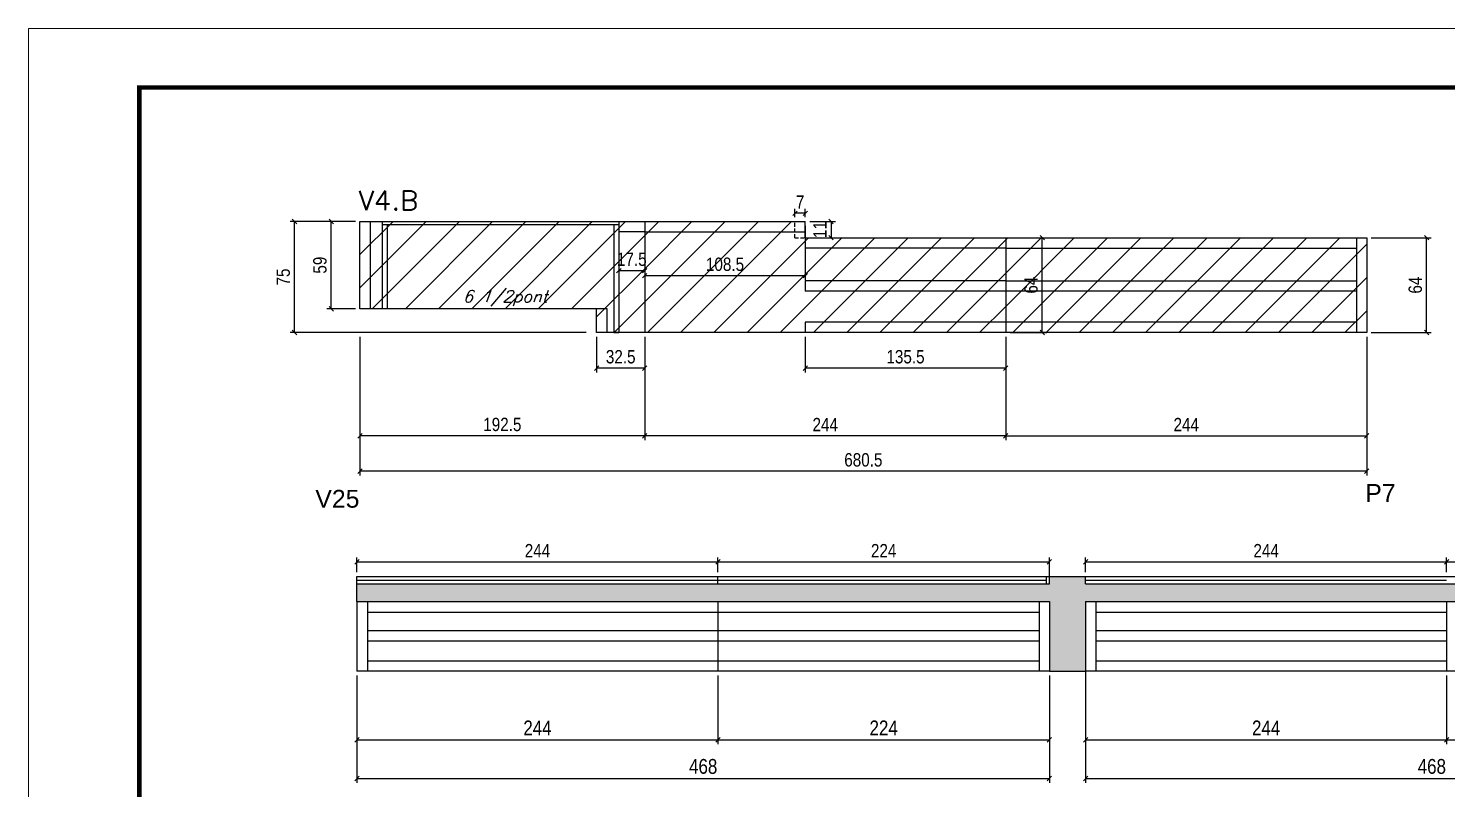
# Model space of a CAD drawing. Extents: x -10448 to -1189, y -11772 to 17235.
# Drawn here: x -7265 to -6306, y 14033 to 14547 of the extents above; entities that cross this region are included whole.
import ezdxf

# ---------------------------------------------------------------- set-up
doc = ezdxf.new("R2010")
doc.units = 0
doc.linetypes.add('DASHED', pattern=[0.75, 0.5, -0.25])
doc.linetypes.add('HIDDEN', pattern=[0.375, 0.25, -0.125])
for name, color, linetype in [('5', 5, 'Continuous'), ('COTA', 241, 'Continuous'), ('Painéis', 200, 'Continuous'), ('Reaproveitamento', 251, 'Continuous'), ('SARR_2.2x7', 40, 'Continuous'), ('SARR_3.5x7', 81, 'Continuous'), ('SARR_EDITAR', 141, 'Continuous'), ('texto', 7, 'Continuous')]:
    doc.layers.add(name, color=color, linetype=linetype)
for name, color, linetype, lineweight in [('Folhas', 255, 'Continuous', 9), ('SARRAFO DE PRESSAO', 251, 'DASHED', 9), ('Texto Seção', 7, 'Continuous', 15)]:
    doc.layers.add(name, color=color, linetype=linetype, lineweight=lineweight)
doc.styles.add('COTA TECNICA', font='techl___.ttf', dxfattribs={"height": 10})
doc.styles.add('COTA TECNICA-50', font='techl___.ttf', dxfattribs={"height": 9})
doc.styles.add('REGUA-120', font='ROMANS.shx', dxfattribs={"height": 15})
doc.styles.add('Romans', font='romans.shx')
doc.styles.get("Standard").update_dxf_attribs({"font": 'arial.ttf'})
doc.dimstyles.new('COTA PAINEL-50', dxfattribs={"dimtxt": 9, "dimasz": 3, "dimexe": 3, "dimexo": 3, "dimgap": 3, "dimtad": 1, "dimdec": 1, "dimzin": 12, "dimdsep": 46, "dimtxsty": 'COTA TECNICA-50', "dimblk1": 'OBLIQUE', "dimblk2": 'OBLIQUE', "dimsah": 1, "dimcen": 0.9, "dimclrd": 4, "dimclre": 4, "dimclrt": 240, "dimadec": 1, "dimazin": 3, "dimtfac": 1, "dimtdec": 1, "dimtmove": 0, "dimatfit": 3, "dimfxl": 1, "dimtolj": 1, "dimtzin": 12, "dimarcsym": 0})
doc.dimstyles.new('PAINEL', dxfattribs={"dimtxt": 10, "dimasz": 3, "dimexe": 3, "dimexo": 3, "dimgap": 3, "dimtad": 1, "dimdec": 1, "dimzin": 12, "dimdsep": 46, "dimtxsty": 'COTA TECNICA', "dimblk1": 'OBLIQUE', "dimblk2": 'OBLIQUE', "dimsah": 1, "dimcen": 0.9, "dimclrd": 4, "dimclre": 4, "dimclrt": 240, "dimadec": 1, "dimazin": 3, "dimtfac": 1, "dimtdec": 1, "dimtmove": 0, "dimatfit": 3, "dimfxl": 1, "dimtolj": 1, "dimtzin": 12, "dimarcsym": 0})
pattern_1 = [(45, (-1571.5, 12634.326), (-11.22532, 11.22532), [])]

# ---------------------------------------------------------------- blocks, each defined once
blk = doc.blocks.new('9999999999')
at = {"layer": 'Folhas'}
blk.add_lwpolyline([(98138.98, 34190.21), (99623.98, 34190.21), (99623.98, 35240.21), (98138.98, 35240.21)], close=True, dxfattribs=at)
at = {"layer": 'Folhas', "color": 30, "const_width": 3}
blk.add_lwpolyline([(98213.98, 34230.21), (99583.98, 34230.21), (99583.98, 35200.21), (98213.98, 35200.21)], close=True, dxfattribs=at)
blk = doc.blocks.new('_Oblique')
at = {"color": 0, "linetype": 'ByBlock', "lineweight": -2}
blk.add_line((-0.5, -0.5), (0.5, 0.5), dxfattribs=at)
blk = doc.blocks.new('*D172')
at = {"layer": 'COTA', "color": 4, "linetype": 'ByBlock', "lineweight": -2, "transparency": 16777216}
for p, q in [((-7042.67, 14109.79), (-7042.67, 14063.42)), ((-6798.67, 14109.79), (-6798.67, 14063.42)), ((-7042.67, 14066.42), (-6798.67, 14066.42))]:
    blk.add_line(p, q, dxfattribs=at)
at = {"layer": 'Defpoints', "color": 0, "linetype": 'ByBlock', "transparency": 16777216}
for p in [(-7042.67, 14112.79), (-6798.67, 14112.79), (-6798.67, 14066.42)]:
    blk.add_point(p, dxfattribs=at)
at = {"layer": 'COTA', "color": 4, "linetype": 'ByBlock', "lineweight": -2, "transparency": 16777216, "xscale": 3, "yscale": 3, "zscale": 3, "rotation": 180}
blk.add_blockref('_Oblique', (-7042.67, 14066.42), dxfattribs=at)
at = {"layer": 'COTA', "color": 4, "linetype": 'ByBlock', "lineweight": -2, "transparency": 16777216, "xscale": 3, "yscale": 3, "zscale": 3}
blk.add_blockref('_Oblique', (-6798.67, 14066.42), dxfattribs=at)
at = {"layer": 'COTA', "color": 240, "linetype": 'ByBlock', "transparency": 16777216, "insert": (-6920.67, 14074.49), "char_height": 10, "attachment_point": 5, "style": 'COTA TECNICA'}
blk.add_mtext('\\A1;244', dxfattribs=at)
blk = doc.blocks.new('*D173')
at = {"layer": 'COTA', "color": 4, "linetype": 'ByBlock', "lineweight": -2, "transparency": 16777216}
for p, q in [((-6798.67, 14109.79), (-6798.67, 14063.42)), ((-6574.67, 14109.79), (-6574.67, 14063.42)), ((-6798.67, 14066.42), (-6574.67, 14066.42))]:
    blk.add_line(p, q, dxfattribs=at)
at = {"layer": 'Defpoints', "color": 0, "linetype": 'ByBlock', "transparency": 16777216}
for p in [(-6798.67, 14112.79), (-6574.67, 14112.79), (-6574.67, 14066.42)]:
    blk.add_point(p, dxfattribs=at)
at = {"layer": 'COTA', "color": 4, "linetype": 'ByBlock', "lineweight": -2, "transparency": 16777216, "xscale": 3, "yscale": 3, "zscale": 3, "rotation": 180}
blk.add_blockref('_Oblique', (-6798.67, 14066.42), dxfattribs=at)
at = {"layer": 'COTA', "color": 4, "linetype": 'ByBlock', "lineweight": -2, "transparency": 16777216, "xscale": 3, "yscale": 3, "zscale": 3}
blk.add_blockref('_Oblique', (-6574.67, 14066.42), dxfattribs=at)
at = {"layer": 'COTA', "color": 240, "linetype": 'ByBlock', "transparency": 16777216, "insert": (-6686.67, 14074.49), "char_height": 10, "attachment_point": 5, "style": 'COTA TECNICA'}
blk.add_mtext('\\A1;224', dxfattribs=at)
blk = doc.blocks.new('*D174')
at = {"layer": 'COTA', "color": 4, "linetype": 'ByBlock', "lineweight": -2, "transparency": 16777216}
for p, q in [((-7042.67, 14109.79), (-7042.67, 14037.3)), ((-6574.67, 14109.79), (-6574.67, 14037.3)), ((-7042.67, 14040.3), (-6574.67, 14040.3))]:
    blk.add_line(p, q, dxfattribs=at)
at = {"layer": 'Defpoints', "color": 0, "linetype": 'ByBlock', "transparency": 16777216}
for p in [(-7042.67, 14112.79), (-6574.67, 14112.79), (-6574.67, 14040.3)]:
    blk.add_point(p, dxfattribs=at)
at = {"layer": 'COTA', "color": 4, "linetype": 'ByBlock', "lineweight": -2, "transparency": 16777216, "xscale": 3, "yscale": 3, "zscale": 3, "rotation": 180}
blk.add_blockref('_Oblique', (-7042.67, 14040.3), dxfattribs=at)
at = {"layer": 'COTA', "color": 4, "linetype": 'ByBlock', "lineweight": -2, "transparency": 16777216, "xscale": 3, "yscale": 3, "zscale": 3}
blk.add_blockref('_Oblique', (-6574.67, 14040.3), dxfattribs=at)
at = {"layer": 'COTA', "color": 240, "linetype": 'ByBlock', "transparency": 16777216, "insert": (-6808.67, 14048.42), "char_height": 10, "attachment_point": 5, "style": 'COTA TECNICA'}
blk.add_mtext('\\A1;468', dxfattribs=at)
blk = doc.blocks.new('*D214')
at = {"layer": 'COTA', "color": 4, "linetype": 'ByBlock', "lineweight": -2, "transparency": 16777216}
for p, q in [((-6550.17, 14109.79), (-6550.17, 14063.42)), ((-6306.17, 14109.79), (-6306.17, 14063.42)), ((-6550.17, 14066.42), (-6306.17, 14066.42))]:
    blk.add_line(p, q, dxfattribs=at)
at = {"layer": 'Defpoints', "color": 0, "linetype": 'ByBlock', "transparency": 16777216}
for p in [(-6550.17, 14112.79), (-6306.17, 14112.79), (-6306.17, 14066.42)]:
    blk.add_point(p, dxfattribs=at)
at = {"layer": 'COTA', "color": 4, "linetype": 'ByBlock', "lineweight": -2, "transparency": 16777216, "xscale": 3, "yscale": 3, "zscale": 3, "rotation": 180}
blk.add_blockref('_Oblique', (-6550.17, 14066.42), dxfattribs=at)
at = {"layer": 'COTA', "color": 4, "linetype": 'ByBlock', "lineweight": -2, "transparency": 16777216, "xscale": 3, "yscale": 3, "zscale": 3}
blk.add_blockref('_Oblique', (-6306.17, 14066.42), dxfattribs=at)
at = {"layer": 'COTA', "color": 240, "linetype": 'ByBlock', "transparency": 16777216, "insert": (-6428.17, 14074.49), "char_height": 10, "attachment_point": 5, "style": 'COTA TECNICA'}
blk.add_mtext('\\A1;244', dxfattribs=at)
blk = doc.blocks.new('*D175')
at = {"layer": 'COTA', "color": 4, "linetype": 'ByBlock', "lineweight": -2, "transparency": 16777216}
for p, q in [((-6550.17, 14112.79), (-6550.17, 14037.3)), ((-6082.17, 14112.79), (-6082.17, 14037.3)), ((-6550.17, 14040.3), (-6082.17, 14040.3))]:
    blk.add_line(p, q, dxfattribs=at)
at = {"layer": 'Defpoints', "color": 0, "linetype": 'ByBlock', "transparency": 16777216}
for p in [(-6550.17, 14115.79), (-6082.17, 14115.79), (-6082.17, 14040.3)]:
    blk.add_point(p, dxfattribs=at)
at = {"layer": 'COTA', "color": 4, "linetype": 'ByBlock', "lineweight": -2, "transparency": 16777216, "xscale": 3, "yscale": 3, "zscale": 3, "rotation": 180}
blk.add_blockref('_Oblique', (-6550.17, 14040.3), dxfattribs=at)
at = {"layer": 'COTA', "color": 4, "linetype": 'ByBlock', "lineweight": -2, "transparency": 16777216, "xscale": 3, "yscale": 3, "zscale": 3}
blk.add_blockref('_Oblique', (-6082.17, 14040.3), dxfattribs=at)
at = {"layer": 'COTA', "color": 240, "linetype": 'ByBlock', "transparency": 16777216, "insert": (-6316.17, 14048.42), "char_height": 10, "attachment_point": 5, "style": 'COTA TECNICA'}
blk.add_mtext('\\A1;468', dxfattribs=at)
blk = doc.blocks.new('*D218')
at = {"layer": 'COTA', "color": 4, "linetype": 'ByBlock', "lineweight": -2, "transparency": 16777216}
for p, q in [((-7042.67, 14179.79), (-7042.67, 14189.67)), ((-6798.67, 14179.79), (-6798.67, 14189.67)), ((-7042.67, 14186.67), (-6798.67, 14186.67))]:
    blk.add_line(p, q, dxfattribs=at)
at = {"layer": 'Defpoints', "color": 0, "linetype": 'ByBlock', "transparency": 16777216}
for p in [(-6798.67, 14186.67), (-7042.67, 14176.79), (-6798.67, 14176.79)]:
    blk.add_point(p, dxfattribs=at)
at = {"layer": 'COTA', "color": 4, "linetype": 'ByBlock', "lineweight": -2, "transparency": 16777216, "xscale": 3, "yscale": 3, "zscale": 3, "rotation": 180}
blk.add_blockref('_Oblique', (-7042.67, 14186.67), dxfattribs=at)
at = {"layer": 'COTA', "color": 4, "linetype": 'ByBlock', "lineweight": -2, "transparency": 16777216, "xscale": 3, "yscale": 3, "zscale": 3}
blk.add_blockref('_Oblique', (-6798.67, 14186.67), dxfattribs=at)
at = {"layer": 'COTA', "color": 240, "linetype": 'ByBlock', "transparency": 16777216, "insert": (-6920.67, 14194.23), "char_height": 9, "attachment_point": 5, "style": 'COTA TECNICA-50'}
blk.add_mtext('\\A1;244', dxfattribs=at)
blk = doc.blocks.new('*D219')
at = {"layer": 'COTA', "color": 4, "linetype": 'ByBlock', "lineweight": -2, "transparency": 16777216}
for p, q in [((-6798.67, 14179.79), (-6798.67, 14189.67)), ((-6574.67, 14177.29), (-6574.67, 14189.67)), ((-6798.67, 14186.67), (-6574.67, 14186.67))]:
    blk.add_line(p, q, dxfattribs=at)
at = {"layer": 'Defpoints', "color": 0, "linetype": 'ByBlock', "transparency": 16777216}
for p in [(-6574.67, 14186.67), (-6798.67, 14176.79), (-6574.67, 14174.29)]:
    blk.add_point(p, dxfattribs=at)
at = {"layer": 'COTA', "color": 4, "linetype": 'ByBlock', "lineweight": -2, "transparency": 16777216, "xscale": 3, "yscale": 3, "zscale": 3, "rotation": 180}
blk.add_blockref('_Oblique', (-6798.67, 14186.67), dxfattribs=at)
at = {"layer": 'COTA', "color": 4, "linetype": 'ByBlock', "lineweight": -2, "transparency": 16777216, "xscale": 3, "yscale": 3, "zscale": 3}
blk.add_blockref('_Oblique', (-6574.67, 14186.67), dxfattribs=at)
at = {"layer": 'COTA', "color": 240, "linetype": 'ByBlock', "transparency": 16777216, "insert": (-6686.67, 14194.23), "char_height": 9, "attachment_point": 5, "style": 'COTA TECNICA-50'}
blk.add_mtext('\\A1;224', dxfattribs=at)
blk = doc.blocks.new('*D220')
at = {"layer": 'COTA', "color": 4, "linetype": 'ByBlock', "lineweight": -2, "transparency": 16777216}
for p, q in [((-6550.17, 14179.79), (-6550.17, 14189.67)), ((-6306.17, 14179.79), (-6306.17, 14189.67)), ((-6550.17, 14186.67), (-6306.17, 14186.67))]:
    blk.add_line(p, q, dxfattribs=at)
at = {"layer": 'Defpoints', "color": 0, "linetype": 'ByBlock', "transparency": 16777216}
for p in [(-6306.17, 14186.67), (-6550.17, 14176.79), (-6306.17, 14176.79)]:
    blk.add_point(p, dxfattribs=at)
at = {"layer": 'COTA', "color": 4, "linetype": 'ByBlock', "lineweight": -2, "transparency": 16777216, "xscale": 3, "yscale": 3, "zscale": 3, "rotation": 180}
blk.add_blockref('_Oblique', (-6550.17, 14186.67), dxfattribs=at)
at = {"layer": 'COTA', "color": 4, "linetype": 'ByBlock', "lineweight": -2, "transparency": 16777216, "xscale": 3, "yscale": 3, "zscale": 3}
blk.add_blockref('_Oblique', (-6306.17, 14186.67), dxfattribs=at)
at = {"layer": 'COTA', "color": 240, "linetype": 'ByBlock', "transparency": 16777216, "insert": (-6428.17, 14194.23), "char_height": 9, "attachment_point": 5, "style": 'COTA TECNICA-50'}
blk.add_mtext('\\A1;244', dxfattribs=at)
blk = doc.blocks.new('*D185')
at = {"layer": 'COTA', "color": 4, "linetype": 'ByBlock', "lineweight": -2, "transparency": 16777216}
for p, q in [((-6848.17, 14338.62), (-6848.17, 14268.83)), ((-6604.17, 14338.62), (-6604.17, 14268.83)), ((-6604.17, 14271.83), (-6848.17, 14271.83))]:
    blk.add_line(p, q, dxfattribs=at)
at = {"layer": 'Defpoints', "color": 0, "linetype": 'ByBlock', "transparency": 16777216}
for p in [(-6848.17, 14341.62), (-6604.17, 14341.62), (-6848.17, 14271.83)]:
    blk.add_point(p, dxfattribs=at)
at = {"layer": 'COTA', "color": 4, "linetype": 'ByBlock', "lineweight": -2, "transparency": 16777216, "xscale": 3, "yscale": 3, "zscale": 3, "rotation": 180}
blk.add_blockref('_Oblique', (-6848.17, 14271.83), dxfattribs=at)
at = {"layer": 'COTA', "color": 4, "linetype": 'ByBlock', "lineweight": -2, "transparency": 16777216, "xscale": 3, "yscale": 3, "zscale": 3}
blk.add_blockref('_Oblique', (-6604.17, 14271.83), dxfattribs=at)
at = {"layer": 'COTA', "color": 240, "linetype": 'ByBlock', "transparency": 16777216, "insert": (-6726.17, 14279.4), "char_height": 9, "attachment_point": 5, "style": 'COTA TECNICA-50'}
blk.add_mtext('\\A1;244', dxfattribs=at)
blk = doc.blocks.new('*D186')
at = {"layer": 'COTA', "color": 4, "linetype": 'ByBlock', "lineweight": -2, "transparency": 16777216}
for p, q in [((-6604.17, 14338.62), (-6604.17, 14268.83)), ((-6360.17, 14338.62), (-6360.17, 14268.83)), ((-6604.17, 14271.83), (-6360.17, 14271.83))]:
    blk.add_line(p, q, dxfattribs=at)
at = {"layer": 'Defpoints', "color": 0, "linetype": 'ByBlock', "transparency": 16777216}
for p in [(-6604.17, 14341.62), (-6360.17, 14341.62), (-6360.17, 14271.83)]:
    blk.add_point(p, dxfattribs=at)
at = {"layer": 'COTA', "color": 4, "linetype": 'ByBlock', "lineweight": -2, "transparency": 16777216, "xscale": 3, "yscale": 3, "zscale": 3, "rotation": 180}
blk.add_blockref('_Oblique', (-6604.17, 14271.83), dxfattribs=at)
at = {"layer": 'COTA', "color": 4, "linetype": 'ByBlock', "lineweight": -2, "transparency": 16777216, "xscale": 3, "yscale": 3, "zscale": 3}
blk.add_blockref('_Oblique', (-6360.17, 14271.83), dxfattribs=at)
at = {"layer": 'COTA', "color": 240, "linetype": 'ByBlock', "transparency": 16777216, "insert": (-6482.17, 14279.4), "char_height": 9, "attachment_point": 5, "style": 'COTA TECNICA-50'}
blk.add_mtext('\\A1;244', dxfattribs=at)
blk = doc.blocks.new('*D187')
at = {"layer": 'COTA', "color": 4, "linetype": 'ByBlock', "lineweight": -2, "transparency": 16777216}
for p, q in [((-7040.67, 14338.62), (-7040.67, 14244.91)), ((-6360.17, 14338.62), (-6360.17, 14244.91)), ((-6360.17, 14247.91), (-7040.67, 14247.91))]:
    blk.add_line(p, q, dxfattribs=at)
at = {"layer": 'Defpoints', "color": 0, "linetype": 'ByBlock', "transparency": 16777216}
for p in [(-7040.67, 14341.62), (-6360.17, 14341.62), (-7040.67, 14247.91)]:
    blk.add_point(p, dxfattribs=at)
at = {"layer": 'COTA', "color": 4, "linetype": 'ByBlock', "lineweight": -2, "transparency": 16777216, "xscale": 3, "yscale": 3, "zscale": 3, "rotation": 180}
blk.add_blockref('_Oblique', (-7040.67, 14247.91), dxfattribs=at)
at = {"layer": 'COTA', "color": 4, "linetype": 'ByBlock', "lineweight": -2, "transparency": 16777216, "xscale": 3, "yscale": 3, "zscale": 3}
blk.add_blockref('_Oblique', (-6360.17, 14247.91), dxfattribs=at)
at = {"layer": 'COTA', "color": 240, "linetype": 'ByBlock', "transparency": 16777216, "insert": (-6700.42, 14255.53), "char_height": 9, "attachment_point": 5, "style": 'COTA TECNICA-50'}
blk.add_mtext('\\A1;680.5', dxfattribs=at)
blk = doc.blocks.new('*D223')
at = {"layer": 'COTA', "color": 4, "linetype": 'ByBlock', "lineweight": -2, "transparency": 16777216}
for p, q in [((-6746.67, 14419.62), (-6746.67, 14425.14)), ((-6739.67, 14422.14), (-6746.67, 14422.14)), ((-6739.67, 14419.62), (-6739.67, 14425.14))]:
    blk.add_line(p, q, dxfattribs=at)
at = {"layer": 'Defpoints', "color": 0, "linetype": 'ByBlock', "transparency": 16777216}
for p in [(-6746.67, 14422.14), (-6746.67, 14416.62), (-6739.67, 14416.62)]:
    blk.add_point(p, dxfattribs=at)
at = {"layer": 'COTA', "color": 4, "linetype": 'ByBlock', "lineweight": -2, "transparency": 16777216, "xscale": 3, "yscale": 3, "zscale": 3, "rotation": 180}
blk.add_blockref('_Oblique', (-6746.67, 14422.14), dxfattribs=at)
at = {"layer": 'COTA', "color": 4, "linetype": 'ByBlock', "lineweight": -2, "transparency": 16777216, "xscale": 3, "yscale": 3, "zscale": 3}
blk.add_blockref('_Oblique', (-6739.67, 14422.14), dxfattribs=at)
at = {"layer": 'COTA', "color": 240, "linetype": 'ByBlock', "transparency": 16777216, "insert": (-6743.17, 14429.7), "char_height": 9, "attachment_point": 5, "style": 'COTA TECNICA-50'}
blk.add_mtext('\\A1;7', dxfattribs=at)
blk = doc.blocks.new('*D224')
at = {"layer": 'COTA', "color": 4, "linetype": 'ByBlock', "lineweight": -2, "transparency": 16777216}
for p, q in [((-6865.67, 14406.62), (-6865.67, 14380.46)), ((-6848.17, 14406.62), (-6848.17, 14380.46)), ((-6865.67, 14383.46), (-6848.17, 14383.46))]:
    blk.add_line(p, q, dxfattribs=at)
at = {"layer": 'Defpoints', "color": 0, "linetype": 'ByBlock', "transparency": 16777216}
for p in [(-6865.67, 14409.62), (-6848.17, 14409.62), (-6848.17, 14383.46)]:
    blk.add_point(p, dxfattribs=at)
at = {"layer": 'COTA', "color": 4, "linetype": 'ByBlock', "lineweight": -2, "transparency": 16777216, "xscale": 3, "yscale": 3, "zscale": 3, "rotation": 180}
blk.add_blockref('_Oblique', (-6865.67, 14383.46), dxfattribs=at)
at = {"layer": 'COTA', "color": 4, "linetype": 'ByBlock', "lineweight": -2, "transparency": 16777216, "xscale": 3, "yscale": 3, "zscale": 3}
blk.add_blockref('_Oblique', (-6848.17, 14383.46), dxfattribs=at)
at = {"layer": 'COTA', "color": 240, "linetype": 'ByBlock', "transparency": 16777216, "insert": (-6856.92, 14391.06), "char_height": 9, "attachment_point": 5, "style": 'COTA TECNICA-50'}
blk.add_mtext('\\A1;17.5', dxfattribs=at)
blk = doc.blocks.new('*D225')
at = {"layer": 'COTA', "color": 4, "linetype": 'ByBlock', "lineweight": -2, "transparency": 16777216}
for p, q in [((-7043.67, 14416.62), (-7087.89, 14416.62)), ((-7084.89, 14341.62), (-7084.89, 14416.62)), ((-6887.67, 14341.62), (-7087.89, 14341.62))]:
    blk.add_line(p, q, dxfattribs=at)
at = {"layer": 'Defpoints', "color": 0, "linetype": 'ByBlock', "transparency": 16777216}
for p in [(-7084.89, 14416.62), (-7040.67, 14416.62), (-6884.67, 14341.62)]:
    blk.add_point(p, dxfattribs=at)
at = {"layer": 'COTA', "color": 4, "linetype": 'ByBlock', "lineweight": -2, "transparency": 16777216, "xscale": 3, "yscale": 3, "zscale": 3}
for p, rotation in [((-7084.89, 14416.62), 90), ((-7084.89, 14341.62), 270)]:
    blk.add_blockref('_Oblique', p, dxfattribs=dict(at, rotation=rotation))
at = {"layer": 'COTA', "color": 240, "linetype": 'ByBlock', "transparency": 16777216, "insert": (-7092.49, 14379.12), "char_height": 9, "attachment_point": 5, "rotation": 90, "style": 'COTA TECNICA-50'}
blk.add_mtext('\\A1;75', dxfattribs=at)
blk = doc.blocks.new('*D226')
at = {"layer": 'COTA', "color": 4, "linetype": 'ByBlock', "lineweight": -2, "transparency": 16777216}
for p, q in [((-6601.17, 14405.62), (-6576.45, 14405.62)), ((-6579.45, 14341.62), (-6579.45, 14405.62)), ((-6601.17, 14341.62), (-6576.45, 14341.62))]:
    blk.add_line(p, q, dxfattribs=at)
at = {"layer": 'Defpoints', "color": 0, "linetype": 'ByBlock', "transparency": 16777216}
for p in [(-6604.17, 14405.62), (-6579.45, 14405.62), (-6604.17, 14341.62)]:
    blk.add_point(p, dxfattribs=at)
at = {"layer": 'COTA', "color": 4, "linetype": 'ByBlock', "lineweight": -2, "transparency": 16777216, "xscale": 3, "yscale": 3, "zscale": 3}
for p, rotation in [((-6579.45, 14405.62), 90), ((-6579.45, 14341.62), 270)]:
    blk.add_blockref('_Oblique', p, dxfattribs=dict(at, rotation=rotation))
at = {"layer": 'COTA', "color": 240, "linetype": 'ByBlock', "transparency": 16777216, "insert": (-6587.04, 14373.62), "char_height": 9, "attachment_point": 5, "rotation": 90, "style": 'COTA TECNICA-50'}
blk.add_mtext('\\A1;64', dxfattribs=at)
blk = doc.blocks.new('*D188')
at = {"layer": 'COTA', "color": 4, "linetype": 'ByBlock', "lineweight": -2, "transparency": 16777216}
for p, q in [((-6739.67, 14338.62), (-6739.67, 14314.5)), ((-6604.17, 14338.62), (-6604.17, 14314.5)), ((-6604.17, 14317.5), (-6739.67, 14317.5))]:
    blk.add_line(p, q, dxfattribs=at)
at = {"layer": 'Defpoints', "color": 0, "linetype": 'ByBlock', "transparency": 16777216}
for p in [(-6739.67, 14341.62), (-6604.17, 14341.62), (-6739.67, 14317.5)]:
    blk.add_point(p, dxfattribs=at)
at = {"layer": 'COTA', "color": 4, "linetype": 'ByBlock', "lineweight": -2, "transparency": 16777216, "xscale": 3, "yscale": 3, "zscale": 3, "rotation": 180}
blk.add_blockref('_Oblique', (-6739.67, 14317.5), dxfattribs=at)
at = {"layer": 'COTA', "color": 4, "linetype": 'ByBlock', "lineweight": -2, "transparency": 16777216, "xscale": 3, "yscale": 3, "zscale": 3}
blk.add_blockref('_Oblique', (-6604.17, 14317.5), dxfattribs=at)
at = {"layer": 'COTA', "color": 240, "linetype": 'ByBlock', "transparency": 16777216, "insert": (-6671.92, 14325.2), "char_height": 9, "attachment_point": 5, "style": 'COTA TECNICA-50'}
blk.add_mtext('\\A1;135.5', dxfattribs=at)
blk = doc.blocks.new('*D189')
at = {"layer": 'COTA', "color": 4, "linetype": 'ByBlock', "lineweight": -2, "transparency": 16777216}
for p, q in [((-7040.67, 14338.62), (-7040.67, 14268.83)), ((-6848.17, 14338.62), (-6848.17, 14268.83)), ((-6848.17, 14271.83), (-7040.67, 14271.83))]:
    blk.add_line(p, q, dxfattribs=at)
at = {"layer": 'Defpoints', "color": 0, "linetype": 'ByBlock', "transparency": 16777216}
for p in [(-7040.67, 14341.62), (-6848.17, 14341.62), (-7040.67, 14271.83)]:
    blk.add_point(p, dxfattribs=at)
at = {"layer": 'COTA', "color": 4, "linetype": 'ByBlock', "lineweight": -2, "transparency": 16777216, "xscale": 3, "yscale": 3, "zscale": 3, "rotation": 180}
blk.add_blockref('_Oblique', (-7040.67, 14271.83), dxfattribs=at)
at = {"layer": 'COTA', "color": 4, "linetype": 'ByBlock', "lineweight": -2, "transparency": 16777216, "xscale": 3, "yscale": 3, "zscale": 3}
blk.add_blockref('_Oblique', (-6848.17, 14271.83), dxfattribs=at)
at = {"layer": 'COTA', "color": 240, "linetype": 'ByBlock', "transparency": 16777216, "insert": (-6944.42, 14279.46), "char_height": 9, "attachment_point": 5, "style": 'COTA TECNICA-50'}
blk.add_mtext('\\A1;192.5', dxfattribs=at)
blk = doc.blocks.new('*D227')
at = {"layer": 'COTA', "color": 4, "linetype": 'ByBlock', "lineweight": -2, "transparency": 16777216}
for p, q in [((-7043.67, 14416.62), (-7063.06, 14416.62)), ((-7060.06, 14357.62), (-7060.06, 14416.62)), ((-7043.67, 14357.62), (-7063.06, 14357.62))]:
    blk.add_line(p, q, dxfattribs=at)
at = {"layer": 'Defpoints', "color": 0, "linetype": 'ByBlock', "transparency": 16777216}
for p in [(-7060.06, 14416.62), (-7040.67, 14416.62), (-7040.67, 14357.62)]:
    blk.add_point(p, dxfattribs=at)
at = {"layer": 'COTA', "color": 4, "linetype": 'ByBlock', "lineweight": -2, "transparency": 16777216, "xscale": 3, "yscale": 3, "zscale": 3}
for p, rotation in [((-7060.06, 14416.62), 90), ((-7060.06, 14357.62), 270)]:
    blk.add_blockref('_Oblique', p, dxfattribs=dict(at, rotation=rotation))
at = {"layer": 'COTA', "color": 240, "linetype": 'ByBlock', "transparency": 16777216, "insert": (-7067.68, 14387.12), "char_height": 9, "attachment_point": 5, "rotation": 90, "style": 'COTA TECNICA-50'}
blk.add_mtext('\\A1;59', dxfattribs=at)
blk = doc.blocks.new('*D190')
at = {"layer": 'COTA', "color": 4, "linetype": 'ByBlock', "lineweight": -2, "transparency": 16777216}
for p, q in [((-6880.67, 14338.62), (-6880.67, 14314.5)), ((-6848.17, 14338.62), (-6848.17, 14314.5)), ((-6848.17, 14317.5), (-6880.67, 14317.5))]:
    blk.add_line(p, q, dxfattribs=at)
at = {"layer": 'Defpoints', "color": 0, "linetype": 'ByBlock', "transparency": 16777216}
for p in [(-6880.67, 14341.62), (-6848.17, 14341.62), (-6880.67, 14317.5)]:
    blk.add_point(p, dxfattribs=at)
at = {"layer": 'COTA', "color": 4, "linetype": 'ByBlock', "lineweight": -2, "transparency": 16777216, "xscale": 3, "yscale": 3, "zscale": 3, "rotation": 180}
blk.add_blockref('_Oblique', (-6880.67, 14317.5), dxfattribs=at)
at = {"layer": 'COTA', "color": 4, "linetype": 'ByBlock', "lineweight": -2, "transparency": 16777216, "xscale": 3, "yscale": 3, "zscale": 3}
blk.add_blockref('_Oblique', (-6848.17, 14317.5), dxfattribs=at)
at = {"layer": 'COTA', "color": 240, "linetype": 'ByBlock', "transparency": 16777216, "insert": (-6864.42, 14325.2), "char_height": 9, "attachment_point": 5, "style": 'COTA TECNICA-50'}
blk.add_mtext('\\A1;32.5', dxfattribs=at)
blk = doc.blocks.new('*D228')
at = {"layer": 'COTA', "color": 4, "linetype": 'ByBlock', "lineweight": -2, "transparency": 16777216}
for p, q in [((-6736.67, 14416.62), (-6719.21, 14416.62)), ((-6722.21, 14416.62), (-6722.21, 14405.62)), ((-6736.67, 14405.62), (-6719.21, 14405.62))]:
    blk.add_line(p, q, dxfattribs=at)
at = {"layer": 'Defpoints', "color": 0, "linetype": 'ByBlock', "transparency": 16777216}
for p in [(-6739.67, 14416.62), (-6739.67, 14405.62), (-6722.21, 14405.62)]:
    blk.add_point(p, dxfattribs=at)
at = {"layer": 'COTA', "color": 4, "linetype": 'ByBlock', "lineweight": -2, "transparency": 16777216, "xscale": 3, "yscale": 3, "zscale": 3}
for p, rotation in [((-6722.21, 14416.62), 90), ((-6722.21, 14405.62), 270)]:
    blk.add_blockref('_Oblique', p, dxfattribs=dict(at, rotation=rotation))
at = {"layer": 'COTA', "color": 240, "linetype": 'ByBlock', "transparency": 16777216, "insert": (-6729.76, 14411.12), "char_height": 9, "attachment_point": 5, "rotation": 90, "style": 'COTA TECNICA-50'}
blk.add_mtext('\\A1;11', dxfattribs=at)
blk = doc.blocks.new('*D229')
at = {"layer": 'COTA', "color": 4, "linetype": 'ByBlock', "lineweight": -2, "transparency": 16777216}
for p, q in [((-6848.17, 14413.62), (-6848.17, 14377.04)), ((-6739.67, 14413.62), (-6739.67, 14377.04)), ((-6848.17, 14380.04), (-6739.67, 14380.04))]:
    blk.add_line(p, q, dxfattribs=at)
at = {"layer": 'Defpoints', "color": 0, "linetype": 'ByBlock', "transparency": 16777216}
for p in [(-6848.17, 14416.62), (-6739.67, 14416.62), (-6739.67, 14380.04)]:
    blk.add_point(p, dxfattribs=at)
at = {"layer": 'COTA', "color": 4, "linetype": 'ByBlock', "lineweight": -2, "transparency": 16777216, "xscale": 3, "yscale": 3, "zscale": 3, "rotation": 180}
blk.add_blockref('_Oblique', (-6848.17, 14380.04), dxfattribs=at)
at = {"layer": 'COTA', "color": 4, "linetype": 'ByBlock', "lineweight": -2, "transparency": 16777216, "xscale": 3, "yscale": 3, "zscale": 3}
blk.add_blockref('_Oblique', (-6739.67, 14380.04), dxfattribs=at)
at = {"layer": 'COTA', "color": 240, "linetype": 'ByBlock', "transparency": 16777216, "insert": (-6793.92, 14387.66), "char_height": 9, "attachment_point": 5, "style": 'COTA TECNICA-50'}
blk.add_mtext('\\A1;108.5', dxfattribs=at)
blk = doc.blocks.new('*D230')
at = {"layer": 'COTA', "color": 4, "linetype": 'ByBlock', "lineweight": -2, "transparency": 16777216}
for p, q in [((-6306.17, 14109.79), (-6306.17, 14063.42)), ((-6082.17, 14109.79), (-6082.17, 14063.42)), ((-6306.17, 14066.42), (-6082.17, 14066.42))]:
    blk.add_line(p, q, dxfattribs=at)
at = {"layer": 'Defpoints', "color": 0, "linetype": 'ByBlock', "transparency": 16777216}
for p in [(-6306.17, 14112.79), (-6082.17, 14112.79), (-6082.17, 14066.42)]:
    blk.add_point(p, dxfattribs=at)
at = {"layer": 'COTA', "color": 4, "linetype": 'ByBlock', "lineweight": -2, "transparency": 16777216, "xscale": 3, "yscale": 3, "zscale": 3, "rotation": 180}
blk.add_blockref('_Oblique', (-6306.17, 14066.42), dxfattribs=at)
at = {"layer": 'COTA', "color": 4, "linetype": 'ByBlock', "lineweight": -2, "transparency": 16777216, "xscale": 3, "yscale": 3, "zscale": 3}
blk.add_blockref('_Oblique', (-6082.17, 14066.42), dxfattribs=at)
at = {"layer": 'COTA', "color": 240, "linetype": 'ByBlock', "transparency": 16777216, "insert": (-6194.17, 14073.98), "char_height": 9, "attachment_point": 5, "style": 'COTA TECNICA-50'}
blk.add_mtext('\\A1;224', dxfattribs=at)
blk = doc.blocks.new('*D231')
at = {"layer": 'COTA', "color": 4, "linetype": 'ByBlock', "lineweight": -2, "transparency": 16777216}
for p, q in [((-6306.17, 14179.79), (-6306.17, 14189.67)), ((-6082.17, 14179.79), (-6082.17, 14189.67)), ((-6306.17, 14186.67), (-6082.17, 14186.67))]:
    blk.add_line(p, q, dxfattribs=at)
at = {"layer": 'Defpoints', "color": 0, "linetype": 'ByBlock', "transparency": 16777216}
for p in [(-6082.17, 14186.67), (-6306.17, 14176.79), (-6082.17, 14176.79)]:
    blk.add_point(p, dxfattribs=at)
at = {"layer": 'COTA', "color": 4, "linetype": 'ByBlock', "lineweight": -2, "transparency": 16777216, "xscale": 3, "yscale": 3, "zscale": 3, "rotation": 180}
blk.add_blockref('_Oblique', (-6306.17, 14186.67), dxfattribs=at)
at = {"layer": 'COTA', "color": 4, "linetype": 'ByBlock', "lineweight": -2, "transparency": 16777216, "xscale": 3, "yscale": 3, "zscale": 3}
blk.add_blockref('_Oblique', (-6082.17, 14186.67), dxfattribs=at)
at = {"layer": 'COTA', "color": 240, "linetype": 'ByBlock', "transparency": 16777216, "insert": (-6194.17, 14194.23), "char_height": 9, "attachment_point": 5, "style": 'COTA TECNICA-50'}
blk.add_mtext('\\A1;224', dxfattribs=at)
blk = doc.blocks.new('*D232')
at = {"layer": 'COTA', "color": 4, "linetype": 'ByBlock', "lineweight": -2, "transparency": 16777216}
for p, q in [((-6357.17, 14405.62), (-6316.73, 14405.62)), ((-6319.73, 14341.62), (-6319.73, 14405.62)), ((-6357.17, 14341.62), (-6316.73, 14341.62))]:
    blk.add_line(p, q, dxfattribs=at)
at = {"layer": 'Defpoints', "color": 0, "linetype": 'ByBlock', "transparency": 16777216}
for p in [(-6360.17, 14405.62), (-6319.73, 14405.62), (-6360.17, 14341.62)]:
    blk.add_point(p, dxfattribs=at)
at = {"layer": 'COTA', "color": 4, "linetype": 'ByBlock', "lineweight": -2, "transparency": 16777216, "xscale": 3, "yscale": 3, "zscale": 3}
for p, rotation in [((-6319.73, 14405.62), 90), ((-6319.73, 14341.62), 270)]:
    blk.add_blockref('_Oblique', p, dxfattribs=dict(at, rotation=rotation))
at = {"layer": 'COTA', "color": 240, "linetype": 'ByBlock', "transparency": 16777216, "insert": (-6327.32, 14373.62), "char_height": 9, "attachment_point": 5, "rotation": 90, "style": 'COTA TECNICA-50'}
blk.add_mtext('\\A1;64', dxfattribs=at)

msp = doc.modelspace()

# ---------------------------------------------------------------- hatches: boundary and pattern name
at = {"layer": 'COTA', "linetype": 'ByBlock'}
h = msp.add_hatch(dxfattribs=at)
h.set_pattern_fill('AR-CONC', color=256, scale=0.03)
h.set_pattern_definition([(50, (-141041.2827, -5761.6513), (5.46554007, -0.47817257), [0.5715, -6.2865]), (355, (-141041.2827, -5761.6513), (-1.05730264, 5.73170536), [0.4572, -5.02921753]), (100.4514447, (-141040.827, -5761.691), (4.40823741, 5.25353256), [0.48570026, -5.34270734]), (46.1842, (-141041.283, -5760.127), (8.13237123, -1.26126984), [0.85725, -9.42975]), (96.6355576, (-141040.605, -5760.2324), (7.122124, 7.42278374), [0.7285507, -8.01406824]), (351.184151, (-141041.283, -5760.127), (7.122124, 7.42278374), [0.685799, -7.54379196]), (21, (-141040.5207, -5760.5083), (4.54843174, -3.06795595), [0.5715, -6.2865]), (326, (-141040.5207, -5760.5083), (1.85406085, 5.52563898), [0.4572, -5.0292]), (71.451445, (-141040.1417, -5760.764), (6.40249258, 2.45768307), [0.48570026, -5.34269813]), (37.5, (-141041.2827, -5761.6513), (0.092658098, 2.536651166), [0, -4.96824, 0, -5.1054, 0, -5.04825]), (7.5, (-141041.2827, -5761.6513), (2.004589875, 3.005417245), [0, -2.91084, 0, -4.85394, 0, -1.92405]), (327.5, (-141042.982, -5761.6513), (4.067717855, -0.17186232), [0, -1.905, 0, -5.9436, 0, -7.8867]), (317.5, (-141043.744, -5761.6513), (4.44387544, 0.76279473), [0, -2.4765, 0, -3.94716, 0, -5.6007])])
h.paths.add_polyline_path([(-6574.67, 14112.79), (-6550.17, 14112.79), (-6550.17, 14159.79), (-6082.17, 14159.79), (-6082.17, 14171.79), (-6550.17, 14171.79), (-6550.17, 14176.79), (-6574.67, 14176.79), (-6574.67, 14171.79), (-7042.67, 14171.79), (-7042.67, 14159.79), (-6574.67, 14159.79)])
at = {"layer": 'Reaproveitamento', "linetype": 'ByBlock'}
h = msp.add_hatch(dxfattribs=at)
h.set_pattern_fill('ANSI31', color=256, scale=5)
h.set_pattern_definition(pattern_1)
h.paths.add_polyline_path([(-6848.17, 14416.62), (-7040.67, 14416.62), (-7040.67, 14357.62), (-6880.67, 14357.62), (-6880.67, 14341.62), (-6848.17, 14341.62)])
h.paths.add_polyline_path([(-6978.83, 14356.74), (-6911.59, 14356.74), (-6906.09, 14372.71), (-6973.33, 14372.71)], flags=25)
h = msp.add_hatch(dxfattribs=at)
h.set_pattern_fill('ANSI31', color=256, scale=5)
h.set_pattern_definition(pattern_1)
h.paths.add_polyline_path([(-6604.17, 14405.62), (-6739.67, 14405.62), (-6739.67, 14416.62), (-6848.17, 14416.62), (-6848.17, 14341.62), (-6604.17, 14341.62)])
h = msp.add_hatch(dxfattribs=at)
h.set_pattern_fill('ANSI31', color=256, scale=5)
h.set_pattern_definition(pattern_1)
h.paths.add_polyline_path([(-6360.17, 14405.62), (-6604.17, 14405.62), (-6604.17, 14341.62), (-6360.17, 14341.62)])

# ---------------------------------------------------------------- linework, layer by layer
at = {"layer": 'COTA', "linetype": 'ByBlock'}
for p, q in [((-7042.67, 14159.79), (-7042.67, 14171.79)), ((-6574.67, 14176.79), (-6550.17, 14176.79)), ((-6574.67, 14112.79), (-6550.17, 14112.79))]:
    msp.add_line(p, q, dxfattribs=at)
at = {"layer": 'Painéis', "linetype": 'Continuous'}
for p, q in [((-7040.67, 14357.62), (-7040.67, 14416.62)), ((-7040.67, 14416.62), (-6739.67, 14416.62)), ((-6848.17, 14416.62), (-6848.17, 14341.62)), ((-6739.67, 14405.62), (-6739.67, 14416.62)), ((-6739.67, 14405.62), (-6360.17, 14405.62)), ((-6604.17, 14405.62), (-6604.17, 14341.62)), ((-6360.17, 14405.62), (-6360.17, 14341.62)), ((-6880.67, 14357.62), (-7040.67, 14357.62)), ((-6880.67, 14341.62), (-6880.67, 14357.62)), ((-6360.17, 14341.62), (-6880.67, 14341.62))]:
    msp.add_line(p, q, dxfattribs=at)
at = {"layer": 'Painéis'}
for p, q in [((-7042.67, 14176.79), (-6574.67, 14176.79)), ((-7042.67, 14171.79), (-6574.67, 14171.79)), ((-6550.17, 14176.79), (-6082.17, 14176.79)), ((-6550.17, 14171.79), (-6082.17, 14171.79)), ((-7042.67, 14159.79), (-6574.67, 14159.79)), ((-7042.67, 14159.79), (-7042.67, 14112.79)), ((-7040.67, 14159.79), (-6576.67, 14159.79)), ((-6798.67, 14159.79), (-6798.67, 14112.79)), ((-6574.67, 14159.79), (-6574.67, 14112.79)), ((-6550.17, 14159.79), (-6082.17, 14159.79)), ((-6550.17, 14159.79), (-6082.17, 14159.79)), ((-6550.17, 14159.79), (-6550.17, 14112.79)), ((-6306.17, 14159.79), (-6306.17, 14112.79)), ((-6574.67, 14112.79), (-7042.67, 14112.79)), ((-6082.17, 14112.79), (-6550.17, 14112.79))]:
    msp.add_line(p, q, dxfattribs=at)
at = {"layer": 'Painéis', "linetype": 'ByBlock'}
for p, q in [((-7042.67, 14171.79), (-7042.67, 14176.79)), ((-6798.67, 14171.79), (-6798.67, 14176.79)), ((-6576.67, 14171.79), (-6576.67, 14176.79)), ((-6574.67, 14171.79), (-6574.67, 14176.79)), ((-6550.17, 14171.79), (-6550.17, 14176.79))]:
    msp.add_line(p, q, dxfattribs=at)
at = {"layer": 'SARR_2.2x7', "linetype": 'Continuous'}
for p, q in [((-7033.67, 14416.62), (-7033.67, 14357.62)), ((-6865.67, 14414.42), (-7025.67, 14414.42)), ((-6848.17, 14409.62), (-6865.67, 14409.62)), ((-6848.17, 14409.62), (-6739.67, 14409.62)), ((-6739.67, 14405.62), (-6739.67, 14398.62)), ((-6604.17, 14398.62), (-6739.67, 14398.62)), ((-6367.17, 14405.62), (-6367.17, 14341.62)), ((-6739.67, 14376.62), (-6739.67, 14369.62)), ((-6604.17, 14376.62), (-6739.67, 14376.62)), ((-6604.17, 14369.62), (-6739.67, 14369.62)), ((-6873.67, 14357.62), (-6880.67, 14357.62)), ((-6873.67, 14341.62), (-6873.67, 14357.62)), ((-6739.67, 14348.62), (-6739.67, 14341.62)), ((-6604.17, 14348.62), (-6739.67, 14348.62)), ((-7035.67, 14159.79), (-7035.67, 14112.79)), ((-6581.67, 14159.79), (-6581.67, 14112.79)), ((-6543.17, 14159.79), (-6543.17, 14112.79)), ((-7035.67, 14152.79), (-6798.67, 14152.79)), ((-6798.67, 14152.79), (-6581.67, 14152.79)), ((-6543.17, 14152.79), (-6306.17, 14152.79)), ((-7035.67, 14140.29), (-6798.67, 14140.29)), ((-6798.67, 14140.29), (-6581.67, 14140.29)), ((-6543.17, 14140.29), (-6306.17, 14140.29)), ((-7035.67, 14133.29), (-6798.67, 14133.29)), ((-6798.67, 14133.29), (-6581.67, 14133.29)), ((-6543.17, 14133.29), (-6306.17, 14133.29)), ((-7035.67, 14119.79), (-6798.67, 14119.79)), ((-6798.67, 14119.79), (-6581.67, 14119.79)), ((-6543.17, 14119.79), (-6306.17, 14119.79))]:
    msp.add_line(p, q, dxfattribs=at)
at = {"layer": 'SARR_2.2x7', "linetype": 'HIDDEN', "ltscale": 10}
for q in [(-6746.67, 14416.62), (-6739.67, 14405.62)]:
    msp.add_line((-6746.67, 14405.62), q, dxfattribs=at)
at = {"layer": 'SARR_2.2x7', "linetype": 'Continuous'}
for points in [[(-6604.17, 14398.62), (-6367.17, 14398.62)], [(-6604.17, 14376.62), (-6367.17, 14376.62)], [(-6367.17, 14369.62), (-6604.17, 14369.62)], [(-6367.17, 14348.62), (-6604.17, 14348.62)]]:
    msp.add_lwpolyline(points, dxfattribs=at)
at = {"layer": 'SARR_3.5x7'}
for p, q in [((-7025.67, 14416.62), (-7025.67, 14357.62)), ((-7022.17, 14414.42), (-7022.17, 14357.62)), ((-6869.17, 14414.42), (-6869.17, 14341.62)), ((-6865.67, 14416.62), (-6865.67, 14341.62)), ((-7022.17, 14357.62), (-7025.67, 14357.62)), ((-6869.17, 14341.62), (-6865.67, 14341.62))]:
    msp.add_line(p, q, dxfattribs=at)
at = {"layer": 'SARR_EDITAR'}
for p, q in [((-7042.67, 14174.29), (-6798.67, 14174.29)), ((-6798.67, 14174.29), (-6576.67, 14174.29)), ((-6550.17, 14174.29), (-6306.17, 14174.29))]:
    msp.add_line(p, q, dxfattribs=at)

# ---------------------------------------------------------------- block references
at = {"layer": 'SARRAFO DE PRESSAO', "color": 6, "linetype": 'ByBlock'}
msp.add_blockref('9999999999', (-105403.76, -20693.13), dxfattribs=at)

# ---------------------------------------------------------------- texts
at = {"layer": '5', "linetype": 'Continuous'}
for s, p in [('V25', (-7070.82, 14223.3)), ('P7', (-6361.14, 14227.22))]:
    msp.add_text(s, height=12, rotation=359.99996, dxfattribs=at).set_placement(p)
at = {"layer": 'texto', "color": 2, "insert": (-6942.52, 14364.73), "char_height": 8, "attachment_point": 5, "style": 'Romans'}
msp.add_mtext('{\\Q19;\\C256;6 1/2pont}', dxfattribs=at)
at = {"layer": 'Texto Seção', "style": 'REGUA-120', "width": 1.05}
msp.add_text('V4.B', height=13, dxfattribs=at).set_placement((-7041.66, 14424.27))

# ---------------------------------------------------------------- dimensions: what is measured, and where the dimension line sits
at = {"layer": 'COTA', "linetype": 'ByBlock'}
for base, p1, p2, picture, middle in [((-6746.67, 14422.14), (-6739.67, 14416.62), (-6746.67, 14416.62), '*D223', (-6743.17, 14422.14)), ((-6848.17, 14383.46), (-6865.67, 14409.62), (-6848.17, 14409.62), '*D224', (-6856.92, 14383.46)), ((-6739.67, 14380.04), (-6848.17, 14416.62), (-6739.67, 14416.62), '*D229', (-6793.92, 14380.04))]:
    dim = msp.add_linear_dim(base=base, p1=p1, p2=p2, angle=180, dimstyle='COTA PAINEL-50', dxfattribs=at)
    dim.commit()
    dim.dimension.update_dxf_attribs({"geometry": picture, "text_midpoint": middle, "dimtype": 160})
for base, p1, p2, angle, picture, middle in [((-7084.89, 14416.62), (-6884.67, 14341.62), (-7040.67, 14416.62), 90, '*D225', (-7092.49, 14379.12)), ((-7060.06, 14416.62), (-7040.67, 14357.62), (-7040.67, 14416.62), 90, '*D227', (-7067.68, 14387.12)), ((-6722.21, 14405.62), (-6739.67, 14416.62), (-6739.67, 14405.62), 90, '*D228', (-6729.76, 14411.12)), ((-6579.45, 14405.62), (-6604.17, 14341.62), (-6604.17, 14405.62), 90, '*D226', (-6587.04, 14373.62)), ((-6319.73, 14405.62), (-6360.17, 14341.62), (-6360.17, 14405.62), 90, '*D232', (-6327.32, 14373.62)), ((-7040.67, 14271.83), (-6848.17, 14341.62), (-7040.67, 14341.62), 180, '*D189', (-6944.42, 14279.46)), ((-6880.67, 14317.5), (-6848.17, 14341.62), (-6880.67, 14341.62), 180, '*D190', (-6864.42, 14325.2)), ((-6739.67, 14317.5), (-6604.17, 14341.62), (-6739.67, 14341.62), 180, '*D188', (-6671.92, 14325.2))]:
    dim = msp.add_linear_dim(base=base, p1=p1, p2=p2, angle=angle, dimstyle='COTA PAINEL-50', dxfattribs=at)
    dim.commit()
    dim.dimension.update_dxf_attribs({"geometry": picture, "text_midpoint": middle})
for base, p1, p2, picture, middle in [((-7040.67, 14247.91), (-6360.17, 14341.62), (-7040.67, 14341.62), '*D187', (-6700.42, 14255.53)), ((-6848.17, 14271.83), (-6604.17, 14341.62), (-6848.17, 14341.62), '*D185', (-6726.17, 14279.4))]:
    dim = msp.add_linear_dim(base=base, p1=p1, p2=p2, angle=180, dimstyle='COTA PAINEL-50', override={"dimarcsym": 1}, dxfattribs=at)
    dim.commit()
    dim.dimension.update_dxf_attribs({"geometry": picture, "text_midpoint": middle})
dim = msp.add_linear_dim(base=(-6360.17, 14271.83), p1=(-6604.17, 14341.62), p2=(-6360.17, 14341.62), angle=180, dimstyle='COTA PAINEL-50', override={"dimarcsym": 1}, dxfattribs=at)
dim.commit()
dim.dimension.update_dxf_attribs({"geometry": '*D186', "text_midpoint": (-6482.17, 14271.83), "dimtype": 160})
for base, p1, p2, dimstyle, picture, middle in [((-6798.67, 14186.67), (-7042.67, 14176.79), (-6798.67, 14176.79), 'COTA PAINEL-50', '*D218', (-6920.67, 14194.23)), ((-6082.17, 14186.67), (-6306.17, 14176.79), (-6082.17, 14176.79), 'COTA PAINEL-50', '*D231', (-6194.17, 14194.23)), ((-6798.67, 14066.42), (-7042.67, 14112.79), (-6798.67, 14112.79), 'PAINEL', '*D172', (-6920.67, 14074.49)), ((-6574.67, 14040.3), (-7042.67, 14112.79), (-6574.67, 14112.79), 'PAINEL', '*D174', (-6808.67, 14048.42)), ((-6082.17, 14040.3), (-6550.17, 14115.79), (-6082.17, 14115.79), 'PAINEL', '*D175', (-6316.17, 14048.42)), ((-6306.17, 14066.42), (-6550.17, 14112.79), (-6306.17, 14112.79), 'PAINEL', '*D214', (-6428.17, 14074.49)), ((-6082.17, 14066.42), (-6306.17, 14112.79), (-6082.17, 14112.79), 'COTA PAINEL-50', '*D230', (-6194.17, 14073.98))]:
    dim = msp.add_linear_dim(base=base, p1=p1, p2=p2, dimstyle=dimstyle, dxfattribs=at)
    dim.commit()
    dim.dimension.update_dxf_attribs({"geometry": picture, "text_midpoint": middle})
for base, p1, p2, dimstyle, picture, middle in [((-6574.67, 14186.67), (-6798.67, 14176.79), (-6574.67, 14174.29), 'COTA PAINEL-50', '*D219', (-6686.67, 14194.23)), ((-6306.17, 14186.67), (-6550.17, 14176.79), (-6306.17, 14176.79), 'COTA PAINEL-50', '*D220', (-6428.17, 14194.23)), ((-6574.67, 14066.42), (-6798.67, 14112.79), (-6574.67, 14112.79), 'PAINEL', '*D173', (-6686.67, 14074.49))]:
    dim = msp.add_linear_dim(base=base, p1=p1, p2=p2, dimstyle=dimstyle, override={"dimtmove": 1}, dxfattribs=at)
    dim.commit()
    dim.dimension.update_dxf_attribs({"geometry": picture, "text_midpoint": middle})

doc.saveas('drawing.dxf')
